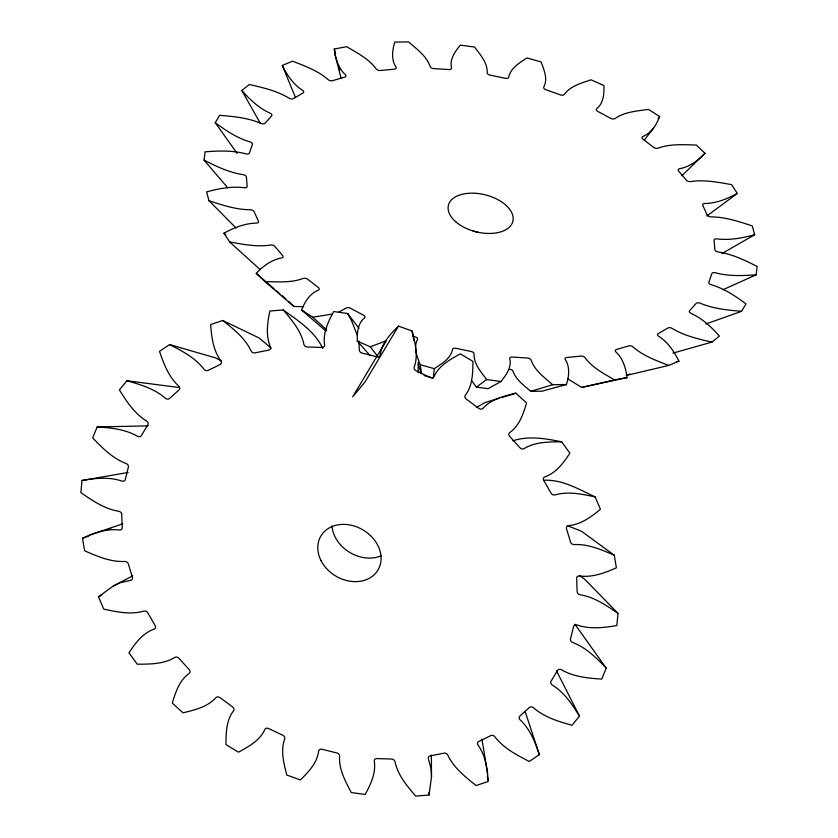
<?xml version="1.0" encoding="UTF-8"?>
<svg xmlns="http://www.w3.org/2000/svg" width="838" height="838" viewBox="0 0 838 838"><rect width="100%" height="100%" fill="white"/><g stroke="black" fill="none" stroke-linecap="round" stroke-linejoin="round"><path stroke-width="1.26" d="M132.614 575.874L113.214 586.076L98.434 596.824L103.786 609.142C116.807 611.845 130.718 615.029 143.801 611.111A3.163 2.556 30.9 0 1 147.855 612.976L155.103 625.557A3.163 2.556 30.9 0 1 154.15 629.097C142.837 633.015 135.253 643.207 128.968 652.875L137.243 664.22C149.887 664.094 163.682 664.304 174.796 657.401A3.163 2.556 30.9 0 1 179.049 658.406L189.147 669.593A3.163 2.556 30.9 0 1 189.22 673.406C179.489 680.194 175.498 692.23 172.324 703.134L183.03 712.845C194.678 709.954 207.656 706.989 215.942 697.625A3.163 2.556 30.9 0 1 220.153 697.708L232.503 706.863A3.163 2.556 30.9 0 1 233.593 710.708C226.187 720.219 226.04 733.135 225.967 744.657L238.484 752.168C248.624 746.668 259.937 740.467 264.85 729.448A3.163 2.556 30.9 0 1 268.757 728.599L282.657 735.177A3.163 2.556 30.9 0 1 284.7 738.854C280.342 750.576 283.841 763.408 286.785 775.045L300.392 779.916C308.51 771.987 317.256 762.8 318.67 751.016A3.163 2.556 30.9 0 1 322.064 749.287L336.687 752.922A3.163 2.556 30.9 0 1 339.579 756.201C338.72 769.253 345.403 781.32 351.237 792.539L365.148 794.487C370.721 784.399 376.147 772.908 374.272 761.072A3.163 2.556 30.9 0 1 376.953 758.568L391.461 759.039A3.163 2.556 30.9 0 1 395.023 761.742C397.725 775.119 407.09 785.897 415.596 796.1L428.993 795.021L428.993 792.413M431.371 755.007L431.507 776.92L428.993 795.021M128.12 472.443L82.051 480.478L80.825 492.597C92.39 500.6 104.603 508.991 118.766 511.285A3.163 2.556 30.9 0 1 121.751 514.511L122.222 527.636A3.163 2.556 30.9 0 1 119.446 530.045C106.625 528.338 93.992 533.041 82.491 538.226L84.617 550.807C97.281 556.275 110.668 562.204 124.757 561.45A3.163 2.556 30.9 0 1 128.382 564.068L132.352 577.298A3.163 2.556 30.9 0 1 130.435 580.367L120.295 582.693L113.214 586.076M579.477 575.58L584.631 579.184L618.046 613.437L616.82 625.546C603.758 627.777 589.826 629.411 577.047 624.959A3.163 2.556 30.9 0 0 573.58 626.583L570.531 638.839A3.163 2.556 30.9 0 0 572.689 642.474C586.087 647.523 596.509 657.998 606.23 668.137L601.715 679.073C587.983 678.225 573.559 676.832 561.439 669.761A3.163 2.556 30.9 0 0 557.48 670.505L551.079 681.168A3.163 2.556 30.9 0 0 552.294 685.013C564.236 692.377 572.26 704.433 579.477 716.144L571.956 725.279C558.422 721.476 544.281 717.223 533.513 707.785A3.163 2.556 30.9 0 0 529.291 707.586L519.906 716.05A3.163 2.556 30.9 0 0 520.115 719.873C530.056 729.05 535.178 742.112 539.358 754.682L529.249 761.459C516.753 755.038 503.586 748.219 494.891 736.801A3.163 2.556 30.9 0 0 490.649 735.691L478.833 741.452A3.163 2.556 30.9 0 0 478.016 745.034C485.558 755.541 487.36 768.907 488.208 781.487L476.11 785.541C465.32 776.941 453.777 767.933 447.817 755.143A3.163 2.556 30.9 0 0 443.794 753.184L430.24 755.907A3.163 2.556 30.9 0 0 428.438 759.039L431.161 769.085L431.507 776.92M418.078 372.543L418.309 362.351M341.087 78.248L335.032 54.48L334.31 49.002L346.649 46.698C357.218 52.92 368.846 58.807 376.199 68.967A3.163 1.812 14 0 0 380.347 70.497L394.206 69.166A3.163 1.812 14 0 0 395.997 67.071C391.053 59.697 392.268 50.102 394.803 42.089L408.525 41.9C416.727 48.992 426.511 55.968 430.229 66.6A3.163 1.812 14 0 0 433.927 68.622L448.812 69.554A3.163 1.812 14 0 0 451.514 67.93C449.325 59.383 455.17 51.39 460.292 45.126L474.591 47.064C480.195 54.596 487.653 62.766 487.192 72.759A3.163 1.812 14 0 0 490.209 75.158L505.272 78.29A3.163 1.812 14 0 0 508.729 77.232C510.489 67.983 519.717 62.756 526.966 57.948L541.002 61.897C544.061 69.638 548.094 79.086 543.768 87.089A3.163 1.812 14 0 0 545.936 89.729L560.297 94.872A3.163 1.812 14 0 0 564.299 94.443C570.395 85.874 581.52 83.151 590.937 79.788L603.915 85.518C604.271 93.636 603.538 103.315 596.677 108.751A3.163 1.812 14 0 0 597.871 111.475L610.693 118.336A3.163 1.812 14 0 0 615.008 118.567C624.708 111.789 637.131 111.025 648.497 109.39L659.653 116.576C656.552 124.789 651.325 133.106 642.84 136.5A3.163 1.812 14 0 0 642.987 139.139L653.535 147.331A3.163 1.812 14 0 0 657.914 148.2C670.128 143.675 683.525 144.702 696.315 145.037L704.988 153.249C698.148 160.519 689.622 166.93 679.576 168.7A3.163 1.812 14 0 0 678.665 171.12L686.322 180.149A3.163 1.812 14 0 0 690.512 181.605C704.213 179.437 718.103 182.255 731.584 184.643L737.293 193.421C727.3 198.878 716.301 203.372 704.758 203.498A3.163 1.812 14 0 0 702.841 205.54L707.157 214.895A3.163 1.812 14 0 0 710.917 216.864C725.153 216.916 738.896 221.494 752.273 225.925L754.671 234.745C742.426 238.013 729.605 240.548 716.909 238.861A3.163 1.812 14 0 0 714.102 240.422L714.824 249.546A3.163 1.812 14 0 0 717.936 251.913C731.857 253.945 744.741 260.168 757.175 266.463L756.127 274.822C742.552 275.817 728.578 276.362 715.327 272.748A3.163 1.812 14 0 0 711.797 273.733L708.875 282.102A3.163 1.812 14 0 0 711.158 284.711C724.032 288.419 735.355 296.024 746.009 303.922L741.578 311.317C727.552 310.123 713.169 308.74 700.097 303.178A3.163 1.812 14 0 0 696.043 303.524L689.674 310.657A3.163 1.812 14 0 0 690.983 313.37C702.234 318.346 711.347 327.019 719.413 336.111L711.85 342.124C698.232 338.929 684.175 335.787 672.118 328.381A3.163 1.812 14 0 0 667.781 328.067L658.312 333.545A3.163 1.812 14 0 0 658.595 336.206C667.834 342.093 674.181 351.489 678.937 361.157L668.693 365.441C656.269 360.539 643.165 355.899 633.015 346.901A3.163 1.812 14 0 0 628.647 345.947L616.632 349.456A3.163 1.812 14 0 0 615.846 351.908C622.959 358.465 625.955 368.249 626.95 377.624L614.6 379.918C604.03 373.706 592.403 367.809 585.05 357.648A3.163 1.812 14 0 0 580.902 356.119L567.043 357.449A3.163 1.812 14 0 0 565.252 359.544C570.196 366.918 568.981 376.513 566.446 384.527L552.724 384.715C544.522 377.624 534.738 370.647 531.02 360.015A3.163 1.812 14 0 0 527.332 357.994L512.437 357.061A3.163 1.812 14 0 0 509.734 358.685C511.924 367.233 506.089 375.225 500.956 381.489L486.658 379.551C481.054 372.02 473.596 363.849 474.067 353.856A3.163 1.812 14 0 0 471.04 351.457L455.977 348.325A3.163 1.812 14 0 0 452.53 349.383C450.76 358.643 441.532 363.86 434.294 368.668L433.277 378.137L424.028 375.539M227.737 187.775L204.074 160.152L205.121 151.804C218.697 150.798 232.671 150.253 245.932 153.867A3.163 1.812 14 0 0 249.462 152.893L252.374 144.513A3.163 1.812 14 0 0 250.091 141.905C237.217 138.207 225.893 130.602 215.251 122.694L219.682 115.298C233.697 116.492 248.079 117.875 261.152 123.437A3.163 1.812 14 0 0 265.206 123.092L271.575 115.969A3.163 1.812 14 0 0 270.265 113.245C259.015 108.27 249.902 99.596 241.836 90.504L249.399 84.491C263.017 87.697 277.085 90.829 289.131 98.235A3.163 1.812 14 0 0 293.468 98.549L302.937 93.07A3.163 1.812 14 0 0 302.665 90.41C293.415 84.523 287.067 75.127 282.312 65.458L292.556 61.174C304.99 66.076 318.094 70.727 328.234 79.715A3.163 1.812 14 0 0 332.613 80.668L344.617 77.159A3.163 1.812 14 0 0 345.403 74.708C339.579 69.481 336.761 61.918 335.032 54.48M148.075 425.872L97.156 426.961L92.651 437.897C102.372 448.037 112.784 458.512 126.182 463.55A3.163 2.556 30.9 0 1 128.35 467.195L125.302 479.441A3.163 2.556 30.9 0 1 121.824 481.064C109.045 476.623 95.113 478.257 82.051 480.478M326.097 331.188L301.596 310.039C304.707 301.827 309.924 293.51 318.409 290.126A3.163 1.812 14 0 0 318.262 287.476L307.724 279.295A3.163 1.812 14 0 0 303.335 278.415C291.121 282.94 277.724 281.914 264.944 281.578L256.26 273.366C263.101 266.096 271.638 259.696 281.673 257.915A3.163 1.812 14 0 0 282.584 255.506L274.927 246.466A3.163 1.812 14 0 0 270.737 245.01C257.036 247.189 243.146 244.371 229.664 241.973L223.956 233.194C233.949 227.737 244.947 223.254 256.491 223.118A3.163 1.812 14 0 0 258.408 221.075L254.103 211.721A3.163 1.812 14 0 0 250.332 209.751C236.096 209.699 222.353 205.121 208.976 200.691L206.577 191.881C218.823 188.602 231.644 186.067 244.35 187.754A3.163 1.812 14 0 0 247.147 186.193L246.424 177.069A3.163 1.812 14 0 0 243.313 174.702C229.392 172.67 216.508 166.458 204.074 160.152M618.046 613.437C606.492 605.434 594.268 597.033 580.106 594.739A3.163 2.556 30.9 0 1 577.131 591.523L576.649 578.398A3.163 2.556 30.9 0 1 579.425 575.978C592.246 577.686 604.879 572.983 616.391 567.808L614.264 555.227C601.6 549.759 588.213 543.831 574.114 544.585A3.163 2.556 30.9 0 1 570.5 541.966L566.519 528.726A3.163 2.556 30.9 0 1 568.436 525.667C580.755 524.588 591.272 516.941 600.437 509.211L595.085 496.882C582.075 494.19 568.154 491.005 555.07 494.923A3.163 2.556 30.9 0 1 551.016 493.058L543.768 480.478A3.163 2.556 30.9 0 1 544.721 476.937C556.044 473.02 563.618 462.817 569.903 453.149L561.628 441.804C548.984 441.94 535.189 441.731 524.075 448.623A3.163 2.556 30.9 0 1 519.822 447.628L509.734 436.441A3.163 2.556 30.9 0 1 509.651 432.628C519.392 425.84 523.373 413.804 526.557 402.9L515.841 393.19C504.193 396.081 491.215 399.045 482.929 408.399A3.163 2.556 30.9 0 1 478.728 408.326L466.378 399.171A3.163 2.556 30.9 0 1 465.279 395.316C472.684 385.805 472.831 372.9 472.915 361.377L460.387 353.866C450.257 359.366 438.934 365.567 434.032 376.587A3.163 2.556 30.9 0 1 430.114 377.435L416.224 370.846A3.163 2.556 30.9 0 1 414.171 367.17C418.529 355.459 415.03 342.616 412.097 330.979L398.479 326.108L364.991 382.013L352.662 396.824L386.255 340.741L370.312 346.827L357.334 341.097C356.978 332.979 357.711 323.3 364.572 317.864A3.163 1.812 14 0 0 363.388 315.14L350.556 308.279A3.163 1.812 14 0 0 346.241 308.049L338.835 312.04M658.081 118.661L659.653 116.576M644.254 140.218L653.63 127.973M179.133 387.512L126.926 380.756L119.394 389.88C126.611 401.601 134.635 413.658 146.577 421.022A3.163 2.556 30.9 0 1 147.792 424.866L141.402 435.53A3.163 2.556 30.9 0 1 137.432 436.263C125.312 429.203 110.888 427.799 97.156 426.961M398.479 326.108C390.361 334.048 381.615 343.234 380.211 355.019A3.163 2.556 30.9 0 1 376.817 356.747L362.184 353.112A3.163 2.556 30.9 0 1 359.303 349.834L358.832 341.045M681.923 175.697L704.988 153.249M706.822 215.995L737.293 193.421M471.49 380.494L476.382 387.093L486.658 379.551M476.33 407.467L485.212 402.47L499.417 398.176M221.169 360.749L215.555 357.899L169.622 344.565L159.513 351.352C163.703 363.922 168.815 376.974 178.766 386.161A3.163 2.556 30.9 0 1 178.965 389.984L169.59 398.438A3.163 2.556 30.9 0 1 165.358 398.249C154.601 388.801 140.449 384.548 126.926 380.756M721.864 253.6L754.671 234.745M500.956 381.489L488.145 388.685L476.382 387.093M98.434 596.824L101.88 594.98M723.005 289.718L756.127 274.822M629.809 373.968L626.196 375.476L668.693 365.441M705.879 323.96L741.578 311.317M512.908 440.798C528.799 435.53 545.685 438.599 561.628 441.804M82.491 538.226L88.618 536.131M107.023 529.846L110.71 528.589M89.697 535.032L122.798 523.802M271.229 348.241L259.298 338.081L222.772 320.493L210.663 324.547C211.511 337.127 213.313 350.494 220.865 360.989A3.163 2.556 30.9 0 1 220.038 364.572L208.233 370.333A3.163 2.556 30.9 0 1 203.98 369.223C195.285 357.816 182.129 350.996 169.622 344.565M501.69 397.547L515.841 393.19M509.85 369.349A2.608 1.498 14 0 1 512.887 371.014C515.957 379.761 524.001 385.501 530.758 391.346L552.724 384.715M672.998 353.102L711.85 342.124M566.446 384.527L542.05 391.189L530.758 391.346M676.413 361.775L678.937 361.157M567.483 378.682L581.677 387.397L614.6 379.918M626.95 377.624L581.677 387.397M331.712 314.166L312.752 317.225L301.596 310.039M322.735 348.409C314.669 331.041 298.139 320.86 283.275 309.934L269.888 311.013C267.374 322.735 265.583 335.609 270.433 346.984A3.163 2.556 30.9 0 1 268.631 350.127L255.077 352.85A3.163 2.556 30.9 0 1 251.065 350.892C245.094 338.102 233.551 329.093 222.772 320.493M303.639 306.708L293.897 306.457L264.944 281.578M543.705 480.226C562.434 479.357 578.723 489.245 595.085 496.882M359.031 328.36L347.634 313.496L333.723 311.547C328.15 321.635 322.724 333.126 324.599 344.952A3.163 2.556 30.9 0 1 321.928 347.456L307.41 346.995A3.163 2.556 30.9 0 1 303.859 344.292C301.146 330.905 291.792 320.137 283.275 309.934M412.925 336.038L415.313 336.897A3.163 1.812 14 0 1 417.481 339.526C413.165 347.529 417.188 356.978 420.247 364.719L434.294 368.668M568.028 525.929L581.509 531.282L614.264 555.227M256.26 273.366L273.963 288.649M275.932 290.346L279.861 293.75M281.83 295.447L285.768 298.841M229.664 241.973L260.105 269.543M312.752 317.225L326.726 329.879M223.956 233.194L225.862 234.954M288.534 301.387L293.897 306.457M208.976 200.691L236.086 228.03M357.334 341.097L369.946 355.438M370.312 346.827L378.242 357.082M574.899 624.205L606.23 668.137M215.251 122.694L237.144 153.427M241.836 90.504L260.262 123.238M347.634 313.496L351.698 321.08L357.323 335.336M556.432 670.714L579.477 716.144M282.312 65.458L295.489 97.617M421.252 373.738L418.172 363.901M525.143 711.483L539.358 754.682M334.31 49.002L335.567 53.978M338.709 66.443L339.652 70.183M412.097 330.979L413.951 340.668M481.934 739.137L487.632 773.621M487.37 776.365L487.999 780.209M420.247 364.719L421.535 373.612M381.06 555.856A33.216 26.795 30.9 0 1 331.963 525.876M473.135 231.141A33.216 19.054 14 0 1 477.964 232.304M321.017 560.57A33.216 26.795 30.9 0 0 375.696 573.15A33.216 26.795 30.9 0 0 351.593 525.321A33.216 26.795 30.9 0 0 321.017 560.57M456.417 222.332A33.216 19.054 14 0 0 511.578 224.406A33.216 19.054 14 0 0 473.879 193.19A33.216 19.054 14 0 0 456.417 222.332"/></g></svg>
